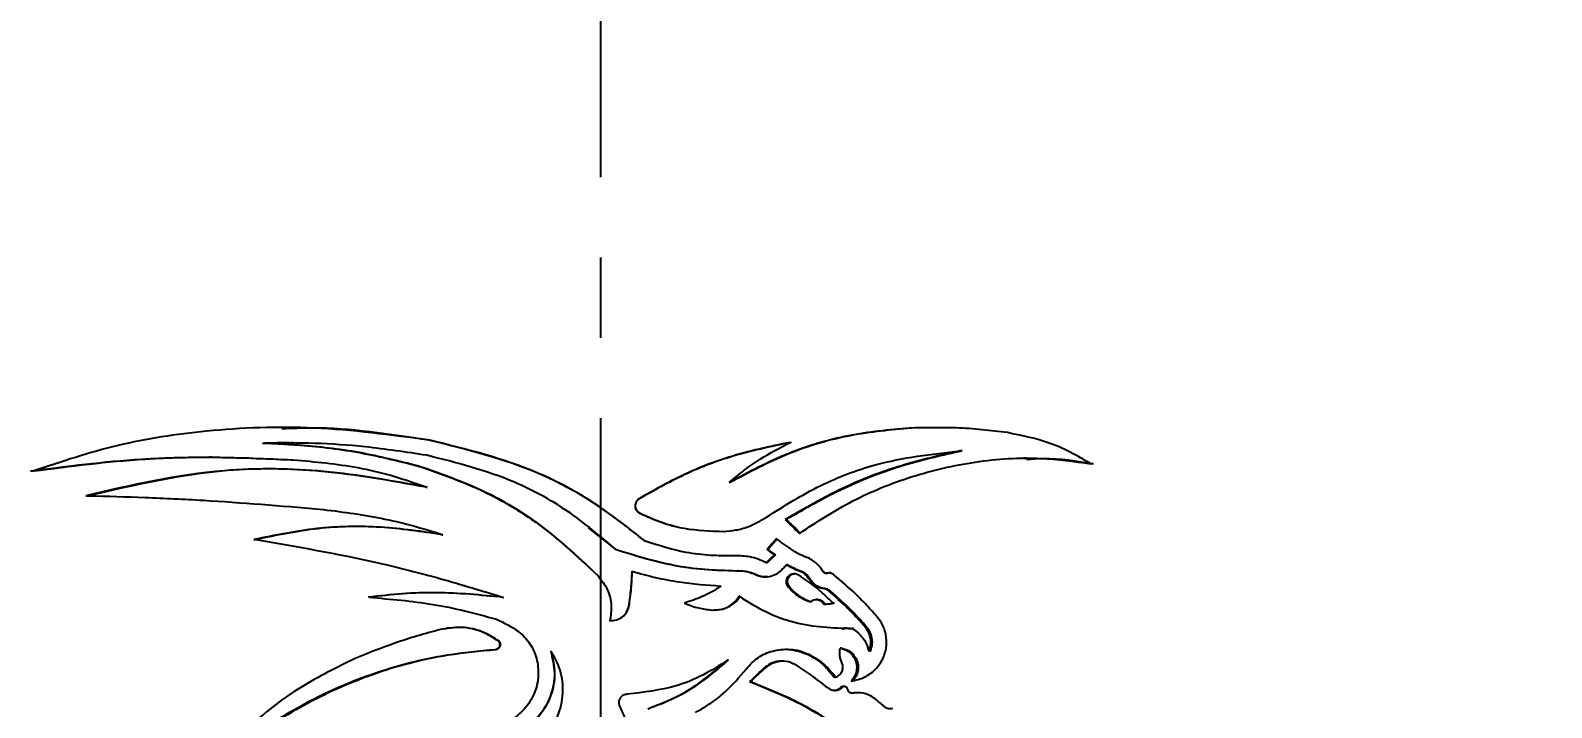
# Model space of a CAD drawing. Header units: millimetres. Extents: x 8 to 832, y 8 to 585.
# Drawn here: x 502.25 to 550.33, y 276.39 to 297.81 of the extents above; entities that cross this region are included whole.
import ezdxf

# ---------------------------------------------------------------- set-up
doc = ezdxf.new("R2010")
doc.units = ezdxf.units.MM
doc.linetypes.add('CENTERX2', pattern=[20.32, 12.7, -2.54, 2.54, -2.54])
doc.layers.add('CENTERLINE', color=4, linetype='CENTERX2')
doc.layers.add('DIMENSIONS', color=2, linetype='Continuous')
doc.layers.add('OUTLINE', color=7, linetype='Continuous', lineweight=25)
doc.styles.add('SLDTEXTSTYLE0', font='TXT', dxfattribs={"width": 0.75})
doc.dimstyles.new('SLDDIMSTYLE0', dxfattribs={"dimtxt": 3.5, "dimasz": 2, "dimexe": 0, "dimexo": 0.0625, "dimgap": 0.875, "dimtad": 1, "dimrnd": 1e-09, "dimzin": 12, "dimdsep": 46, "dimtxsty": 'SLDTEXTSTYLE0', "dimsah": 1, "dimcen": 0.09, "dimadec": 0, "dimazin": 3, "dimtfac": 1, "dimtofl": 0, "dimtmove": 0, "dimatfit": 3, "dimfxl": 0, "dimfrac": 2, "dimtolj": 1, "dimtzin": 12, "dimarcsym": 0})

# ---------------------------------------------------------------- blocks, each defined once
blk = doc.blocks.new('_D_12')
at = {"layer": 'DIMENSIONS'}
for p, q in [((583.772, 164.297), (583.772, 69.681)), ((520.272, 119.521), (520.272, 69.681)), ((520.272, 71.681), (583.772, 71.681))]:
    blk.add_line(p, q, dxfattribs=at)
for points in [[(520.272, 71.681), (522.272, 71.181), (522.272, 72.181)], [(583.772, 71.681), (581.772, 72.181), (581.772, 71.181)]]:
    blk.add_solid(points, dxfattribs=at)
at = {"layer": 'DIMENSIONS', "insert": (547.498, 76.193), "char_height": 3.5, "attachment_point": 1, "style": 'SLDTEXTSTYLE0'}
blk.add_mtext('63,5', dxfattribs=at)

msp = doc.modelspace()

# ---------------------------------------------------------------- linework, layer by layer
at = {"layer": 'CENTERLINE'}
msp.add_line((520.272, 468.427), (520.272, 113.667), dxfattribs=at)
at = {"layer": 'OUTLINE'}
for p, q in [((530.086, 285.231), (530.029, 285.231)), ((509.585, 284.756), (509.647, 284.756)), ((510.557, 284.762), (510.496, 284.762)), ((507.977, 284.306), (507.901, 284.306)), ((531.703, 284.507), (531.637, 284.507)), ((533.74, 284.276), (533.639, 284.276)), ((502.246, 283.872), (502.351, 283.872)), ((514.475, 284.039), (514.509, 284.039)), ((535.853, 284.1), (535.763, 284.1)), ((514.758, 283.359), (514.79, 283.359)), ((524.362, 283.509), (524.338, 283.509)), ((503.993, 283.088), (504.088, 283.088)), ((526.138, 282.338), (526.104, 282.338)), ((515.257, 281.857), (515.286, 281.857)), ((520.778, 281.374), (519.886, 282.073)), ((519.913, 282.107), (519.916, 282.107)), ((509.313, 281.704), (509.377, 281.704)), ((520.778, 281.374), (520.775, 281.374)), ((521.688, 281.649), (521.68, 281.649)), ((525.561, 281.385), (525.53, 281.385)), ((524.023, 281.189), (524.047, 281.189)), ((524.544, 281.192), (524.045, 281.199)), ((525.538, 280.967), (525.507, 280.967)), ((525.799, 281.216), (525.767, 281.216)), ((526.187, 280.898), (526.152, 280.898)), ((520.192, 280.557), (520.259, 280.456)), ((524.564, 280.708), (524.539, 280.708)), ((524.623, 280.709), (524.597, 280.709)), ((527.353, 280.673), (527.312, 280.673)), ((527.451, 280.635), (527.409, 280.635)), ((517.181, 279.874), (517.199, 279.874)), ((524.676, 279.908), (524.651, 279.908)), ((523.852, 279.47), (523.874, 279.47)), ((527.128, 279.806), (527.086, 279.806)), ((527.359, 279.662), (527.317, 279.662)), ((527.666, 279.687), (527.623, 279.687)), ((520.564, 279.134), (520.563, 279.134)), ((520.676, 279.14), (520.678, 279.14)), ((527.968, 278.921), (528.27, 278.888)), ((527.92, 278.88), (527.971, 278.88)), ((528.27, 278.888), (528.223, 278.888)), ((518.693, 278.176), (518.703, 278.176)), ((526.194, 278.229), (526.157, 278.229)), ((527.885, 278.271), (527.841, 278.271)), ((528.805, 278.172), (528.755, 278.172)), ((524.311, 277.888), (524.287, 277.888)), ((525.011, 277.207), (524.983, 277.207)), ((527.657, 276.923), (527.701, 276.923)), ((528.272, 276.845), (528.225, 276.845)), ((528.492, 276.849), (528.423, 276.847))]:
    msp.add_line(p, q, dxfattribs=at)
for points, knots in [([(514.869, 284.846), (513.644, 285.01), (511.252, 285.33), (507.939, 285.201), (504.954, 284.748), (503.224, 284.166), (502.351, 283.872)], [0, 0, 0, 0, 0.276404, 0.539886, 0.767551, 1, 1, 1, 1]), ([(514.837, 284.846), (513.594, 285.039), (512.024, 285.283), (510.512, 285.216), (510.197, 285.202)], [0, 0, 0, 0, 0.791377, 1, 1, 1, 1]), ([(530.029, 285.231), (529.387, 285.17), (528.096, 285.049), (526.155, 284.476), (524.95, 283.835), (524.338, 283.509)], [0, 0, 0, 0, 0.3276904, 0.6586328, 1, 1, 1, 1]), ([(530.086, 285.231), (529.444, 285.171), (528.148, 285.051), (526.196, 284.479), (524.98, 283.836), (524.362, 283.509)], [0, 0, 0, 0, 0.325951, 0.657764, 1, 1, 1, 1]), ([(533.131, 285.085), (532.864, 285.118), (532.331, 285.186), (531.299, 285.256), (530.526, 285.241), (530.029, 285.231)], [0, 0, 0, 0, 0.263272, 0.5265434, 1, 1, 1, 1]), ([(509.585, 284.756), (509.678, 284.752), (509.865, 284.745), (510.223, 284.727), (510.488, 284.71), (510.66, 284.7)], [0, 0, 0, 0, 0.261338, 0.522678, 1, 1, 1, 1]), ([(514.778, 284.369), (514.127, 284.468), (512.941, 284.647), (511.225, 284.764), (510.174, 284.759), (509.647, 284.756)], [0, 0, 0, 0, 0.377933, 0.688032, 1, 1, 1, 1]), ([(509.647, 284.756), (509.74, 284.752), (509.927, 284.745), (510.283, 284.727), (510.546, 284.71), (510.716, 284.7)], [0, 0, 0, 0, 0.262863, 0.525726, 1, 1, 1, 1]), ([(510.66, 284.7), (510.98, 284.672), (511.621, 284.617), (512.898, 284.43), (513.846, 284.195), (514.475, 284.039)], [0, 0, 0, 0, 0.2519, 0.503802, 1, 1, 1, 1]), ([(510.716, 284.7), (511.036, 284.672), (511.677, 284.617), (512.946, 284.429), (513.887, 284.194), (514.509, 284.039)], [0, 0, 0, 0, 0.253328, 0.506661, 1, 1, 1, 1]), ([(521.688, 281.649), (521.164, 282.062), (520.114, 282.889), (517.845, 284.107), (516.017, 284.556), (514.837, 284.846)], [0, 0, 0, 0, 0.261586, 0.523495, 1, 1, 1, 1]), ([(521.68, 281.649), (521.157, 282.064), (520.109, 282.894), (517.852, 284.11), (516.036, 284.558), (514.869, 284.846)], [0, 0, 0, 0, 0.2628228, 0.5259759, 1, 1, 1, 1]), ([(526.261, 284.778), (525.612, 284.641), (524.46, 284.399), (522.857, 283.773), (521.947, 283.256), (521.488, 282.995)], [0, 0, 0, 0, 0.3901433, 0.6925807, 1, 1, 1, 1]), ([(526.296, 284.778), (525.647, 284.642), (524.491, 284.401), (522.878, 283.776), (521.959, 283.257), (521.495, 282.995)], [0, 0, 0, 0, 0.388141, 0.691572, 1, 1, 1, 1]), ([(524.338, 283.509), (524.495, 283.641), (524.808, 283.903), (525.441, 284.347), (525.941, 284.609), (526.261, 284.778)], [0, 0, 0, 0, 0.264474, 0.52895, 1, 1, 1, 1]), ([(535.763, 284.1), (535.548, 284.229), (535.119, 284.488), (534.251, 284.859), (533.567, 284.997), (533.131, 285.085)], [0, 0, 0, 0, 0.266487, 0.532958, 1, 1, 1, 1]), ([(502.246, 283.872), (503.4, 284.022), (505.3, 284.268), (508.143, 284.334), (509.798, 284.256), (510.63, 284.217)], [0, 0, 0, 0, 0.434893, 0.71616, 1, 1, 1, 1]), ([(502.351, 283.872), (503.505, 284.022), (505.398, 284.269), (508.225, 284.334), (509.863, 284.256), (510.686, 284.217)], [0, 0, 0, 0, 0.437443, 0.717447, 1, 1, 1, 1]), ([(510.686, 284.217), (511.367, 284.152), (512.398, 284.053), (513.77, 283.713), (514.449, 283.477), (514.79, 283.359)], [0, 0, 0, 0, 0.492966, 0.745594, 1, 1, 1, 1]), ([(520.775, 281.374), (520.265, 281.806), (519.273, 282.646), (517.261, 283.74), (515.715, 284.132), (514.778, 284.369)], [0, 0, 0, 0, 0.294607, 0.572171, 1, 1, 1, 1]), ([(525.516, 282.413), (526.078, 282.767), (527.167, 283.452), (529.241, 284.237), (530.738, 284.406), (531.637, 284.507)], [0, 0, 0, 0, 0.2979855, 0.5779476, 1, 1, 1, 1]), ([(531.637, 284.507), (531.016, 284.367), (529.759, 284.084), (527.886, 283.362), (526.702, 282.681), (526.104, 282.338)], [0, 0, 0, 0, 0.326028, 0.659749, 1, 1, 1, 1]), ([(531.703, 284.507), (531.082, 284.368), (529.821, 284.086), (527.936, 283.365), (526.741, 282.682), (526.138, 282.338)], [0, 0, 0, 0, 0.324376, 0.65892, 1, 1, 1, 1]), ([(526.557, 281.898), (527.111, 282.26), (528.233, 282.992), (530.122, 283.748), (532.132, 284.216), (534.054, 284.338), (535.243, 284.172), (535.763, 284.1)], [0, 0, 0, 0, 0.195871, 0.396533, 0.609192, 0.828832, 1, 1, 1, 1]), ([(533.735, 284.241), (533.912, 284.254), (534.637, 284.309), (535.33, 284.19), (535.853, 284.1)], [0, 0, 0, 0, 0.243769, 1, 1, 1, 1]), ([(514.758, 283.359), (513.657, 283.557), (511.513, 283.943), (507.813, 283.978), (505.429, 283.422), (503.993, 283.088)], [0, 0, 0, 0, 0.296003, 0.575995, 1, 1, 1, 1]), ([(514.79, 283.359), (513.7, 283.557), (511.577, 283.941), (507.897, 283.98), (505.523, 283.424), (504.088, 283.088)], [0, 0, 0, 0, 0.2948434, 0.5737185, 1, 1, 1, 1]), ([(514.475, 284.039), (515.101, 283.823), (516.355, 283.39), (518.342, 282.277), (519.513, 281.189), (520.192, 280.557)], [0, 0, 0, 0, 0.2954287, 0.5913044, 1, 1, 1, 1]), ([(514.509, 284.039), (515.135, 283.821), (516.387, 283.387), (518.362, 282.27), (519.522, 281.184), (520.192, 280.557)], [0, 0, 0, 0, 0.296681, 0.5938165, 1, 1, 1, 1]), ([(504.088, 283.088), (504.681, 283.073), (505.868, 283.042), (508.282, 282.926), (510.154, 282.77), (511.388, 282.668)], [0, 0, 0, 0, 0.254018, 0.508043, 1, 1, 1, 1]), ([(521.488, 282.995), (521.463, 282.976), (521.413, 282.937), (521.368, 282.852), (521.355, 282.762), (521.374, 282.677), (521.42, 282.604), (521.47, 282.56), (521.503, 282.542), (521.51, 282.538)], [0, 0, 0, 0, 0.169432, 0.33923, 0.499048, 0.650618, 0.797004, 0.956129, 1, 1, 1, 1]), ([(521.495, 282.995), (521.47, 282.976), (521.419, 282.937), (521.375, 282.852), (521.362, 282.762), (521.381, 282.677), (521.426, 282.605), (521.476, 282.561), (521.51, 282.543), (521.517, 282.538)], [0, 0, 0, 0, 0.169667, 0.339739, 0.49897, 0.649457, 0.79483, 0.95335, 1, 1, 1, 1]), ([(511.388, 282.668), (512.037, 282.587), (513.014, 282.465), (514.315, 282.156), (514.962, 281.957), (515.286, 281.857)], [0, 0, 0, 0, 0.495842, 0.747407, 1, 1, 1, 1]), ([(521.51, 282.538), (521.735, 282.437), (522.186, 282.233), (523.072, 281.995), (523.737, 281.974), (524.155, 281.961)], [0, 0, 0, 0, 0.270878, 0.541734, 1, 1, 1, 1]), ([(521.517, 282.538), (521.743, 282.437), (522.194, 282.234), (523.085, 281.995), (523.755, 281.974), (524.178, 281.961)], [0, 0, 0, 0, 0.2693911, 0.5387552, 1, 1, 1, 1]), ([(524.155, 281.961), (524.286, 281.972), (524.549, 281.994), (525.021, 282.121), (525.325, 282.301), (525.516, 282.413)], [0, 0, 0, 0, 0.272379, 0.544774, 1, 1, 1, 1]), ([(526.104, 282.338), (526.143, 282.3), (526.221, 282.225), (526.372, 282.078), (526.484, 281.969), (526.557, 281.898)], [0, 0, 0, 0, 0.256867, 0.513729, 1, 1, 1, 1]), ([(526.138, 282.338), (526.177, 282.3), (526.255, 282.225), (526.407, 282.079), (526.52, 281.97), (526.594, 281.898)], [0, 0, 0, 0, 0.256068, 0.512152, 1, 1, 1, 1]), ([(515.257, 281.857), (514.604, 281.953), (513.281, 282.149), (511.267, 282.105), (509.97, 281.838), (509.313, 281.704)], [0, 0, 0, 0, 0.3249722, 0.6584237, 1, 1, 1, 1]), ([(515.286, 281.857), (514.633, 281.954), (513.316, 282.149), (511.314, 282.104), (510.028, 281.838), (509.377, 281.704)], [0, 0, 0, 0, 0.32686, 0.659362, 1, 1, 1, 1]), ([(509.377, 281.704), (510.661, 281.481), (512.598, 281.146), (515.222, 280.479), (516.539, 280.076), (517.199, 279.874)], [0, 0, 0, 0, 0.494812, 0.746758, 1, 1, 1, 1]), ([(524.539, 280.708), (524.208, 280.717), (523.545, 280.736), (522.273, 280.907), (521.364, 281.191), (520.775, 281.374)], [0, 0, 0, 0, 0.260159, 0.520315, 1, 1, 1, 1]), ([(524.564, 280.708), (524.233, 280.717), (523.57, 280.735), (522.29, 280.906), (521.375, 281.19), (520.778, 281.374)], [0, 0, 0, 0, 0.2586952, 0.5173922, 1, 1, 1, 1]), ([(524.519, 281.192), (524.261, 281.19), (523.745, 281.186), (522.784, 281.3), (522.108, 281.514), (521.68, 281.649)], [0, 0, 0, 0, 0.268251, 0.536502, 1, 1, 1, 1]), ([(525.824, 281.732), (525.799, 281.702), (525.749, 281.643), (525.651, 281.527), (525.578, 281.441), (525.53, 281.385)], [0, 0, 0, 0, 0.255547, 0.511099, 1, 1, 1, 1]), ([(525.53, 281.385), (525.55, 281.37), (525.591, 281.341), (525.67, 281.285), (525.729, 281.243), (525.767, 281.216)], [0, 0, 0, 0, 0.258842, 0.517678, 1, 1, 1, 1]), ([(525.844, 281.717), (525.823, 281.693), (525.777, 281.638), (525.682, 281.528), (525.609, 281.441), (525.561, 281.385)], [0, 0, 0, 0, 0.222624, 0.488595, 1, 1, 1, 1]), ([(525.561, 281.385), (525.581, 281.37), (525.622, 281.341), (525.702, 281.285), (525.761, 281.243), (525.799, 281.216)], [0, 0, 0, 0, 0.25783, 0.51565, 1, 1, 1, 1]), ([(526.323, 281.376), (526.28, 281.407), (526.194, 281.468), (526.028, 281.587), (525.904, 281.675), (525.824, 281.732)], [0, 0, 0, 0, 0.258822, 0.517629, 1, 1, 1, 1]), ([(526.736, 281.16), (526.697, 281.175), (526.62, 281.205), (526.479, 281.273), (526.384, 281.336), (526.323, 281.376)], [0, 0, 0, 0, 0.2671262, 0.5342718, 1, 1, 1, 1]), ([(525.507, 280.967), (525.424, 281.007), (525.257, 281.087), (524.927, 281.18), (524.676, 281.188), (524.519, 281.192)], [0, 0, 0, 0, 0.27045, 0.540879, 1, 1, 1, 1]), ([(525.767, 281.216), (525.745, 281.194), (525.7, 281.152), (525.614, 281.069), (525.549, 281.007), (525.507, 280.967)], [0, 0, 0, 0, 0.256972, 0.513931, 1, 1, 1, 1]), ([(525.799, 281.216), (525.777, 281.195), (525.732, 281.152), (525.645, 281.069), (525.58, 281.007), (525.538, 280.967)], [0, 0, 0, 0, 0.256172, 0.512351, 1, 1, 1, 1]), ([(526.152, 280.898), (526.135, 280.881), (526.1, 280.848), (526.032, 280.783), (525.982, 280.734), (525.949, 280.703)], [0, 0, 0, 0, 0.256999, 0.513995, 1, 1, 1, 1]), ([(526.555, 280.706), (526.518, 280.72), (526.445, 280.748), (526.309, 280.809), (526.214, 280.863), (526.152, 280.898)], [0, 0, 0, 0, 0.264234, 0.528446, 1, 1, 1, 1]), ([(526.592, 280.706), (526.555, 280.72), (526.481, 280.748), (526.345, 280.809), (526.249, 280.863), (526.187, 280.898)], [0, 0, 0, 0, 0.2629614, 0.5259071, 1, 1, 1, 1]), ([(527.312, 280.673), (527.274, 280.733), (527.172, 280.893), (526.969, 281.061), (526.797, 281.134), (526.736, 281.16)], [0, 0, 0, 0, 0.27217, 0.738122, 1, 1, 1, 1]), ([(520.192, 280.557), (520.3, 280.417), (520.515, 280.137), (520.642, 279.624), (520.588, 279.292), (520.563, 279.134)], [0, 0, 0, 0, 0.343801, 0.688265, 1, 1, 1, 1]), ([(521.164, 279.601), (521.178, 279.692), (521.205, 279.875), (521.245, 280.24), (521.259, 280.515), (521.268, 280.698)], [0, 0, 0, 0, 0.251368, 0.502736, 1, 1, 1, 1]), ([(521.169, 279.601), (521.183, 279.692), (521.21, 279.875), (521.251, 280.24), (521.265, 280.515), (521.273, 280.698)], [0, 0, 0, 0, 0.251354, 0.502706, 1, 1, 1, 1]), ([(521.268, 280.698), (521.512, 280.63), (522.001, 280.496), (522.939, 280.316), (523.636, 280.265), (524.081, 280.233)], [0, 0, 0, 0, 0.2655877, 0.5311787, 1, 1, 1, 1]), ([(525.184, 280.58), (525.129, 280.603), (525.019, 280.649), (524.803, 280.703), (524.641, 280.706), (524.539, 280.708)], [0, 0, 0, 0, 0.270392, 0.540831, 1, 1, 1, 1]), ([(525.213, 280.58), (525.157, 280.603), (525.047, 280.649), (524.85, 280.699), (524.706, 280.702), (524.622, 280.704)], [0, 0, 0, 0, 0.2945002, 0.5890541, 1, 1, 1, 1]), ([(525.949, 280.703), (525.888, 280.655), (525.766, 280.56), (525.536, 280.506), (525.336, 280.519), (525.224, 280.564), (525.184, 280.58)], [0, 0, 0, 0, 0.279103, 0.557981, 0.843149, 1, 1, 1, 1]), ([(525.56, 280.519), (525.483, 280.519), (525.363, 280.519), (525.252, 280.564), (525.213, 280.58)], [0, 0, 0, 0, 0.643325, 1, 1, 1, 1]), ([(526.53, 280.578), (526.497, 280.594), (526.436, 280.622), (526.337, 280.617), (526.251, 280.583), (526.183, 280.523), (526.142, 280.447), (526.132, 280.365), (526.147, 280.292), (526.172, 280.252), (526.183, 280.234)], [0, 0, 0, 0, 0.158271, 0.293658, 0.427481, 0.558466, 0.681231, 0.796873, 0.907409, 1, 1, 1, 1]), ([(526.417, 280.613), (526.402, 280.614), (526.357, 280.614), (526.285, 280.582), (526.217, 280.523), (526.176, 280.446), (526.166, 280.365), (526.181, 280.291), (526.206, 280.252), (526.218, 280.234)], [0, 0, 0, 0, 0.083535, 0.258709, 0.429829, 0.589286, 0.738592, 0.880817, 1, 1, 1, 1]), ([(527.623, 279.687), (527.536, 279.775), (527.362, 279.952), (527.005, 280.261), (526.716, 280.454), (526.53, 280.578)], [0, 0, 0, 0, 0.2634777, 0.5269558, 1, 1, 1, 1]), ([(526.862, 280.447), (526.842, 280.479), (526.788, 280.564), (526.679, 280.654), (526.588, 280.693), (526.555, 280.706)], [0, 0, 0, 0, 0.272796, 0.738563, 1, 1, 1, 1]), ([(526.901, 280.447), (526.881, 280.479), (526.826, 280.564), (526.717, 280.654), (526.625, 280.693), (526.592, 280.706)], [0, 0, 0, 0, 0.271849, 0.737598, 1, 1, 1, 1]), ([(527.306, 280.152), (527.26, 280.161), (527.147, 280.184), (526.982, 280.278), (526.902, 280.391), (526.862, 280.447)], [0, 0, 0, 0, 0.25712, 0.628567, 1, 1, 1, 1]), ([(527.347, 280.152), (527.301, 280.161), (527.188, 280.184), (527.022, 280.277), (526.941, 280.391), (526.901, 280.447)], [0, 0, 0, 0, 0.256066, 0.629223, 1, 1, 1, 1]), ([(527.409, 280.635), (527.398, 280.634), (527.377, 280.63), (527.346, 280.639), (527.324, 280.655), (527.316, 280.668), (527.312, 280.673)], [0, 0, 0, 0, 0.289836, 0.581385, 0.833721, 1, 1, 1, 1]), ([(527.451, 280.635), (527.44, 280.633), (527.425, 280.63), (527.411, 280.634), (527.408, 280.635)], [0, 0, 0, 0, 0.7561279, 1, 1, 1, 1]), ([(527.644, 280.59), (527.627, 280.601), (527.585, 280.63), (527.502, 280.652), (527.441, 280.641), (527.409, 280.635)], [0, 0, 0, 0, 0.254123, 0.611836, 1, 1, 1, 1]), ([(527.549, 280.645), (527.549, 280.645), (527.517, 280.653), (527.483, 280.644), (527.451, 280.635)], [0, 0, 0, 0, 0.027813, 1, 1, 1, 1]), ([(529.02, 279.246), (528.91, 279.371), (528.689, 279.622), (528.239, 280.08), (527.878, 280.389), (527.644, 280.59)], [0, 0, 0, 0, 0.260245, 0.520491, 1, 1, 1, 1]), ([(517.181, 279.874), (516.475, 279.944), (515.408, 280.05), (513.985, 280.001), (513.276, 279.918), (512.921, 279.877)], [0, 0, 0, 0, 0.49411, 0.746319, 1, 1, 1, 1]), ([(517.199, 279.874), (516.497, 279.944), (515.437, 280.05), (514.022, 280.001), (513.317, 279.918), (512.964, 279.877)], [0, 0, 0, 0, 0.494052, 0.746283, 1, 1, 1, 1]), ([(512.964, 279.877), (513.631, 279.819), (514.637, 279.732), (515.977, 279.459), (516.643, 279.275), (516.977, 279.182)], [0, 0, 0, 0, 0.495442, 0.747155, 1, 1, 1, 1]), ([(524.081, 280.233), (523.985, 280.171), (523.793, 280.048), (523.41, 279.854), (523.111, 279.757), (522.921, 279.695)], [0, 0, 0, 0, 0.266682, 0.533371, 1, 1, 1, 1]), ([(523.777, 279.473), (523.887, 279.475), (524.108, 279.48), (524.409, 279.625), (524.577, 279.791), (524.642, 279.894), (524.651, 279.908)], [0, 0, 0, 0, 0.321259, 0.642987, 0.952113, 1, 1, 1, 1]), ([(523.797, 279.473), (523.909, 279.475), (524.132, 279.48), (524.436, 279.626), (524.604, 279.793), (524.669, 279.896), (524.676, 279.908)], [0, 0, 0, 0, 0.323493, 0.647483, 0.957799, 1, 1, 1, 1]), ([(524.651, 279.908), (524.933, 279.732), (525.485, 279.389), (526.681, 278.947), (527.61, 278.912), (528.223, 278.888)], [0, 0, 0, 0, 0.261692, 0.511756, 1, 1, 1, 1]), ([(526.183, 280.234), (526.235, 280.172), (526.338, 280.048), (526.574, 279.862), (526.776, 279.781), (526.903, 279.729)], [0, 0, 0, 0, 0.271889, 0.537782, 1, 1, 1, 1]), ([(526.218, 280.234), (526.27, 280.172), (526.374, 280.049), (526.611, 279.862), (526.814, 279.781), (526.942, 279.729)], [0, 0, 0, 0, 0.270826, 0.536992, 1, 1, 1, 1]), ([(527.497, 280.068), (527.482, 280.08), (527.451, 280.104), (527.388, 280.136), (527.337, 280.146), (527.306, 280.152)], [0, 0, 0, 0, 0.272864, 0.545834, 1, 1, 1, 1]), ([(527.539, 280.068), (527.524, 280.08), (527.493, 280.104), (527.43, 280.136), (527.379, 280.146), (527.347, 280.152)], [0, 0, 0, 0, 0.27154, 0.543174, 1, 1, 1, 1]), ([(528.634, 278.936), (528.542, 279.04), (528.359, 279.248), (527.986, 279.633), (527.69, 279.897), (527.497, 280.068)], [0, 0, 0, 0, 0.259369, 0.518738, 1, 1, 1, 1]), ([(528.683, 278.936), (528.591, 279.04), (528.407, 279.248), (528.032, 279.633), (527.734, 279.897), (527.539, 280.068)], [0, 0, 0, 0, 0.2585812, 0.5171655, 1, 1, 1, 1]), ([(520.563, 279.134), (520.633, 279.138), (520.775, 279.147), (520.962, 279.248), (521.108, 279.402), (521.145, 279.534), (521.164, 279.601)], [0, 0, 0, 0, 0.254708, 0.509897, 0.751574, 1, 1, 1, 1]), ([(520.564, 279.134), (520.636, 279.139), (520.779, 279.147), (520.968, 279.249), (521.114, 279.404), (521.151, 279.535), (521.169, 279.601)], [0, 0, 0, 0, 0.256693, 0.513875, 0.756522, 1, 1, 1, 1]), ([(522.921, 279.695), (522.994, 279.664), (523.141, 279.602), (523.425, 279.517), (523.64, 279.49), (523.777, 279.473)], [0, 0, 0, 0, 0.267975, 0.535974, 1, 1, 1, 1]), ([(526.903, 279.729), (526.926, 279.748), (526.973, 279.786), (527.06, 279.809), (527.15, 279.804), (527.232, 279.768), (527.288, 279.716), (527.31, 279.676), (527.317, 279.662)], [0, 0, 0, 0, 0.180167, 0.360244, 0.542194, 0.725355, 0.903415, 1, 1, 1, 1]), ([(527.127, 279.803), (527.148, 279.803), (527.199, 279.803), (527.274, 279.767), (527.33, 279.715), (527.351, 279.675), (527.359, 279.662)], [0, 0, 0, 0, 0.219642, 0.535453, 0.841562, 1, 1, 1, 1]), ([(527.317, 279.662), (527.344, 279.662), (527.399, 279.662), (527.501, 279.668), (527.576, 279.679), (527.623, 279.687)], [0, 0, 0, 0, 0.266052, 0.532128, 1, 1, 1, 1]), ([(517.029, 278.501), (516.881, 278.593), (516.525, 278.817), (515.874, 278.966), (515.408, 278.892), (515.185, 278.857)], [0, 0, 0, 0, 0.2677797, 0.6499293, 1, 1, 1, 1]), ([(517.047, 278.501), (516.901, 278.593), (516.546, 278.817), (515.9, 278.966), (515.436, 278.892), (515.214, 278.857)], [0, 0, 0, 0, 0.26924, 0.649555, 1, 1, 1, 1]), ([(516.977, 279.182), (517.219, 279.068), (517.618, 278.881), (518.054, 278.434), (518.269, 277.939), (518.33, 277.385), (518.201, 276.821), (517.885, 276.326), (517.417, 275.944), (516.826, 275.704), (516.146, 275.697), (515.722, 275.853), (515.505, 275.933)], [0, 0, 0, 0, 0.13046, 0.215291, 0.300036, 0.390201, 0.484687, 0.578142, 0.673292, 0.777844, 0.886562, 1, 1, 1, 1]), ([(528.188, 277.223), (528.337, 277.256), (528.635, 277.324), (529.001, 277.608), (529.241, 277.982), (529.333, 278.398), (529.284, 278.801), (529.153, 279.08), (529.046, 279.213), (529.02, 279.246)], [0, 0, 0, 0, 0.1723054, 0.3449433, 0.5082787, 0.6615139, 0.8076334, 0.9524696, 1, 1, 1, 1]), ([(528.755, 278.172), (528.779, 278.249), (528.827, 278.405), (528.798, 278.65), (528.72, 278.827), (528.652, 278.912), (528.634, 278.936)], [0, 0, 0, 0, 0.296448, 0.592959, 0.889051, 1, 1, 1, 1]), ([(528.805, 278.172), (528.829, 278.249), (528.877, 278.403), (528.848, 278.648), (528.771, 278.825), (528.702, 278.911), (528.683, 278.936)], [0, 0, 0, 0, 0.294724, 0.589521, 0.883703, 1, 1, 1, 1]), ([(515.214, 278.857), (514.97, 278.792), (514.481, 278.66), (513.573, 278.369), (512.928, 278.107), (512.514, 277.939)], [0, 0, 0, 0, 0.264445, 0.528893, 1, 1, 1, 1]), ([(516.939, 278.227), (516.962, 278.231), (517.005, 278.24), (517.055, 278.279), (517.084, 278.327), (517.094, 278.378), (517.086, 278.427), (517.063, 278.47), (517.04, 278.491), (517.029, 278.501)], [0, 0, 0, 0, 0.181504, 0.344804, 0.491055, 0.624395, 0.75208, 0.879251, 1, 1, 1, 1]), ([(516.959, 278.227), (516.981, 278.231), (517.024, 278.24), (517.074, 278.279), (517.103, 278.327), (517.113, 278.378), (517.104, 278.427), (517.082, 278.47), (517.059, 278.491), (517.047, 278.501)], [0, 0, 0, 0, 0.182008, 0.343959, 0.489719, 0.623502, 0.752163, 0.880325, 1, 1, 1, 1]), ([(528.223, 278.888), (528.292, 278.842), (528.465, 278.723), (528.659, 278.475), (528.727, 278.261), (528.755, 278.172)], [0, 0, 0, 0, 0.272794, 0.695144, 1, 1, 1, 1]), ([(507.134, 273.4), (507.673, 273.984), (508.768, 275.17), (510.78, 276.512), (513.015, 277.507), (515.095, 278.05), (516.434, 278.179), (516.939, 278.227)], [0, 0, 0, 0, 0.214711, 0.435796, 0.648183, 0.867252, 1, 1, 1, 1]), ([(507.211, 273.4), (507.746, 273.984), (508.832, 275.167), (510.831, 276.509), (513.053, 277.505), (515.123, 278.049), (516.456, 278.178), (516.959, 278.227)], [0, 0, 0, 0, 0.214706, 0.435783, 0.648129, 0.867211, 1, 1, 1, 1]), ([(518.693, 278.176), (518.749, 277.942), (518.861, 277.474), (518.719, 276.753), (518.364, 276.113), (517.973, 275.754), (517.733, 275.605), (517.703, 275.586)], [0, 0, 0, 0, 0.238841, 0.477769, 0.716092, 0.964427, 1, 1, 1, 1]), ([(518.703, 278.176), (518.758, 277.941), (518.869, 277.47), (518.726, 276.745), (518.368, 276.103), (517.978, 275.748), (517.743, 275.602), (517.718, 275.586)], [0, 0, 0, 0, 0.240474, 0.481032, 0.721013, 0.970316, 1, 1, 1, 1]), ([(518.561, 275.544), (518.704, 275.753), (518.991, 276.172), (519.118, 276.926), (519.016, 277.623), (518.799, 278.006), (518.703, 278.176)], [0, 0, 0, 0, 0.267177, 0.534792, 0.793255, 1, 1, 1, 1]), ([(524.878, 277.616), (524.994, 277.742), (525.227, 277.995), (525.712, 278.201), (526.265, 278.266), (526.623, 278.14), (526.814, 278.072)], [0, 0, 0, 0, 0.236514, 0.472662, 0.71792, 1, 1, 1, 1]), ([(526.195, 278.219), (526.22, 278.221), (526.446, 278.248), (526.661, 278.155), (526.852, 278.072)], [0, 0, 0, 0, 0.111174, 1, 1, 1, 1]), ([(526.814, 278.072), (526.903, 278.023), (527.081, 277.925), (527.383, 277.692), (527.558, 277.474), (527.669, 277.336)], [0, 0, 0, 0, 0.267758, 0.535546, 1, 1, 1, 1]), ([(526.852, 278.072), (526.941, 278.024), (527.119, 277.926), (527.424, 277.693), (527.6, 277.475), (527.713, 277.336)], [0, 0, 0, 0, 0.266837, 0.533704, 1, 1, 1, 1]), ([(527.9, 277.814), (527.884, 277.851), (527.853, 277.925), (527.821, 278.079), (527.833, 278.195), (527.841, 278.271)], [0, 0, 0, 0, 0.260971, 0.514058, 1, 1, 1, 1]), ([(527.841, 278.271), (527.915, 278.25), (528.064, 278.208), (528.239, 278.054), (528.348, 277.858), (528.38, 277.647), (528.342, 277.445), (528.265, 277.305), (528.204, 277.239), (528.188, 277.223)], [0, 0, 0, 0, 0.171564, 0.343565, 0.505136, 0.656815, 0.801895, 0.949347, 1, 1, 1, 1]), ([(527.885, 278.271), (527.96, 278.25), (528.11, 278.207), (528.287, 278.052), (528.396, 277.856), (528.428, 277.645), (528.388, 277.443), (528.311, 277.305), (528.25, 277.239), (528.235, 277.223)], [0, 0, 0, 0, 0.1728155, 0.3461002, 0.5080157, 0.6590664, 0.8030119, 0.9494518, 1, 1, 1, 1]), ([(512.514, 277.939), (511.93, 277.653), (510.76, 277.08), (508.867, 275.647), (507.846, 274.262), (507.211, 273.4)], [0, 0, 0, 0, 0.274289, 0.548978, 1, 1, 1, 1]), ([(524.287, 277.888), (524.031, 277.722), (523.519, 277.392), (522.46, 276.966), (521.634, 276.87), (521.113, 276.81)], [0, 0, 0, 0, 0.269558, 0.539101, 1, 1, 1, 1]), ([(521.761, 276.352), (522.009, 276.446), (522.506, 276.634), (523.382, 277.111), (523.935, 277.586), (524.287, 277.888)], [0, 0, 0, 0, 0.267156, 0.534323, 1, 1, 1, 1]), ([(521.77, 276.352), (522.018, 276.446), (522.515, 276.633), (523.397, 277.109), (523.955, 277.584), (524.311, 277.888)], [0, 0, 0, 0, 0.266017, 0.532043, 1, 1, 1, 1]), ([(523.272, 276.234), (523.436, 276.329), (523.763, 276.519), (524.327, 276.958), (524.663, 277.36), (524.878, 277.616)], [0, 0, 0, 0, 0.26628, 0.532578, 1, 1, 1, 1]), ([(525.419, 277.623), (525.381, 277.587), (525.307, 277.516), (525.162, 277.377), (525.054, 277.274), (524.983, 277.207)], [0, 0, 0, 0, 0.257325, 0.514643, 1, 1, 1, 1]), ([(525.449, 277.623), (525.411, 277.587), (525.337, 277.516), (525.191, 277.377), (525.082, 277.274), (525.011, 277.207)], [0, 0, 0, 0, 0.256534, 0.513065, 1, 1, 1, 1]), ([(526.473, 277.719), (526.386, 277.764), (526.212, 277.853), (525.913, 277.866), (525.634, 277.793), (525.487, 277.677), (525.419, 277.623)], [0, 0, 0, 0, 0.2566, 0.513073, 0.77224, 1, 1, 1, 1]), ([(525.942, 277.85), (525.844, 277.83), (525.662, 277.794), (525.517, 277.677), (525.449, 277.623)], [0, 0, 0, 0, 0.534003, 1, 1, 1, 1]), ([(527.503, 276.976), (527.416, 277.044), (527.242, 277.179), (526.901, 277.43), (526.641, 277.605), (526.473, 277.719)], [0, 0, 0, 0, 0.26053, 0.521059, 1, 1, 1, 1]), ([(527.669, 277.336), (527.709, 277.351), (527.789, 277.382), (527.879, 277.475), (527.928, 277.587), (527.938, 277.706), (527.913, 277.777), (527.9, 277.814)], [0, 0, 0, 0, 0.213429, 0.427291, 0.626786, 0.809019, 1, 1, 1, 1]), ([(524.983, 277.207), (525.52, 276.993), (526.441, 276.625), (527.638, 275.88), (528.268, 275.343), (528.586, 275.072)], [0, 0, 0, 0, 0.408416, 0.701991, 1, 1, 1, 1]), ([(525.011, 277.207), (525.552, 276.992), (526.48, 276.624), (527.683, 275.879), (528.316, 275.342), (528.635, 275.072)], [0, 0, 0, 0, 0.410096, 0.702858, 1, 1, 1, 1]), ([(527.846, 277.009), (527.825, 276.989), (527.784, 276.95), (527.702, 276.922), (527.616, 276.921), (527.548, 276.944), (527.514, 276.968), (527.503, 276.976)], [0, 0, 0, 0, 0.222827, 0.445682, 0.669186, 0.897881, 1, 1, 1, 1]), ([(527.891, 277.009), (527.87, 276.989), (527.828, 276.951), (527.758, 276.924), (527.715, 276.926), (527.7, 276.926)], [0, 0, 0, 0, 0.396746, 0.793476, 1, 1, 1, 1]), ([(528.092, 276.941), (528.089, 276.956), (528.081, 276.986), (528.053, 277.023), (528.014, 277.048), (527.968, 277.06), (527.92, 277.057), (527.876, 277.039), (527.855, 277.018), (527.846, 277.009)], [0, 0, 0, 0, 0.141628, 0.283292, 0.42466, 0.570544, 0.725058, 0.881584, 1, 1, 1, 1]), ([(527.979, 277.055), (527.974, 277.055), (527.953, 277.054), (527.921, 277.038), (527.9, 277.018), (527.891, 277.009)], [0, 0, 0, 0, 0.1292958, 0.626707, 1, 1, 1, 1]), ([(521.113, 276.81), (521.073, 276.803), (520.999, 276.791), (520.912, 276.726), (520.86, 276.646), (520.841, 276.559), (520.849, 276.496), (520.86, 276.465), (520.862, 276.46)], [0, 0, 0, 0, 0.240353, 0.444216, 0.629949, 0.803152, 0.969476, 1, 1, 1, 1]), ([(528.225, 276.845), (528.211, 276.844), (528.181, 276.843), (528.141, 276.86), (528.111, 276.889), (528.097, 276.918), (528.093, 276.936), (528.092, 276.941)], [0, 0, 0, 0, 0.243199, 0.487287, 0.70955, 0.916056, 1, 1, 1, 1]), ([(528.994, 276.628), (528.932, 276.674), (528.782, 276.785), (528.511, 276.866), (528.313, 276.851), (528.225, 276.845)], [0, 0, 0, 0, 0.27827, 0.678489, 1, 1, 1, 1]), ([(529.251, 276.405), (529.229, 276.424), (529.185, 276.462), (529.099, 276.537), (529.035, 276.592), (528.994, 276.628)], [0, 0, 0, 0, 0.258283, 0.516561, 1, 1, 1, 1]), ([(520.862, 276.46), (520.915, 276.332), (521.022, 276.077), (521.287, 275.616), (521.544, 275.321), (521.711, 275.129)], [0, 0, 0, 0, 0.261443, 0.522874, 1, 1, 1, 1]), ([(529.501, 276.361), (529.472, 276.353), (529.414, 276.339), (529.323, 276.354), (529.275, 276.388), (529.251, 276.405)], [0, 0, 0, 0, 0.337333, 0.674975, 1, 1, 1, 1])]:
    msp.add_open_spline(points, degree=3, knots=knots, dxfattribs=at)

# ---------------------------------------------------------------- dimensions: what is measured, and where the dimension line sits
at = {"layer": 'DIMENSIONS'}
dim = msp.add_linear_dim(base=(583.772, 74.457), p1=(520.272, 291.276), p2=(583.772, 291.276), dimstyle='SLDDIMSTYLE0', dxfattribs=at)
dim.commit()
dim.dimension.update_dxf_attribs({"geometry": '_D_12', "text_midpoint": (552.022, 74.457), "dimtype": 160})

doc.saveas('drawing.dxf')
